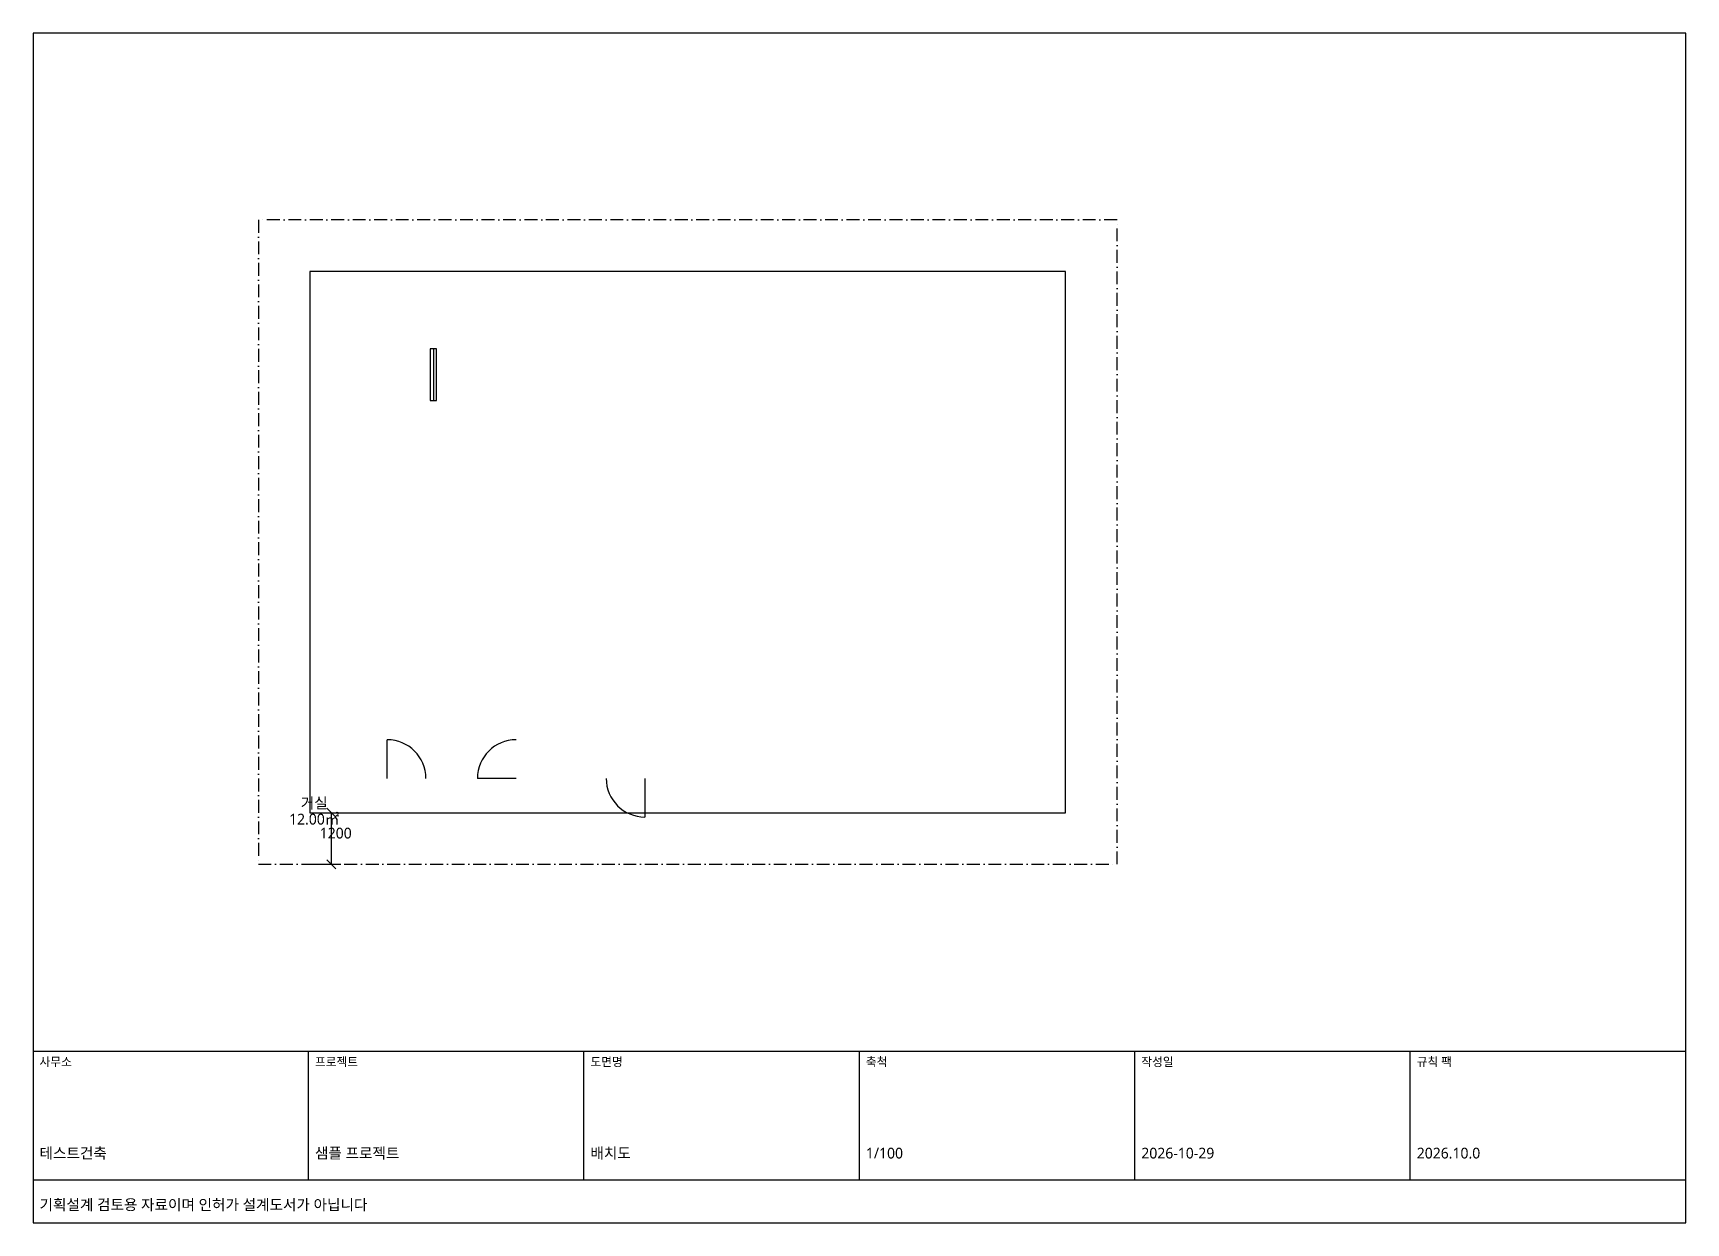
# Model space of a CAD drawing. Header units: millimetres. Extents: x -5250 to 33250, y -8350 to 19350.
import ezdxf
from ezdxf.enums import TextEntityAlignment as Align

# ---------------------------------------------------------------- set-up
doc = ezdxf.new("R2010")
doc.units = ezdxf.units.MM
doc.header["$LTSCALE"] = 100
doc.linetypes.add('DASHDOT', pattern=[5, 3, -1, 0, -1])
for name, color, linetype in [('A-ANNO-DIMS', 1, 'CONTINUOUS'), ('A-AREA', 6, 'CONTINUOUS'), ('A-AREA-IDEN', 7, 'CONTINUOUS'), ('A-DOOR', 2, 'CONTINUOUS'), ('A-GLAZ', 5, 'CONTINUOUS'), ('A-MASS', 7, 'CONTINUOUS'), ('A-SITE-BNDY', 1, 'DASHDOT'), ('A-TTLB', 7, 'CONTINUOUS')]:
    doc.layers.add(name, color=color, linetype=linetype)
doc.styles.add('ARCH-KR', font='malgun.ttf')

# ---------------------------------------------------------------- blocks, each defined once
blk = doc.blocks.new('DOOR-900')
at = {"layer": 'A-DOOR'}
blk.add_line((0, 0), (0, 900), dxfattribs=at)
blk.add_arc((0, 0), 900, 0, 90, dxfattribs=at)
blk = doc.blocks.new('WIN-1200')
at = {"layer": 'A-GLAZ'}
blk.add_line((0, 75), (1200, 75), dxfattribs=at)
blk.add_lwpolyline([(0, 0), (1200, 0), (1200, 150), (0, 150)], close=True, dxfattribs=at)

msp = doc.modelspace()

# ---------------------------------------------------------------- linework, layer by layer
at = {"layer": 'A-ANNO-DIMS'}
for p, q in [((1300, 1200), (1900, 1200)), ((1806, 1094), (1594, 1306)), ((1700, 0), (1700, 1200)), ((1300, 0), (1900, 0)), ((1806, -106), (1594, 106))]:
    msp.add_line(p, q, dxfattribs=at)
at = {"layer": 'A-AREA'}
msp.add_lwpolyline([(1200, 1200), (18800, 1200), (18800, 13800), (1200, 13800)], close=True, dxfattribs=at)
at = {"layer": 'A-MASS'}
msp.add_lwpolyline([(1200, 1200), (18800, 1200), (18800, 13800), (1200, 13800)], close=True, dxfattribs=at)
at = {"layer": 'A-SITE-BNDY'}
msp.add_lwpolyline([(0, 0), (20000, 0), (20000, 15000), (0, 15000)], close=True, dxfattribs=at)
at = {"layer": 'A-TTLB'}
for p, q in [((-5250, -4350), (33250, -4350)), ((1166, -7350), (1166, -4350)), ((7582, -7350), (7582, -4350)), ((13998, -7350), (13998, -4350)), ((20414, -7350), (20414, -4350)), ((26830, -7350), (26830, -4350)), ((-5250, -7350), (33250, -7350))]:
    msp.add_line(p, q, dxfattribs=at)
msp.add_lwpolyline([(-5250, -8350), (33250, -8350), (33250, 19350), (-5250, 19350)], close=True, dxfattribs=at)

# ---------------------------------------------------------------- block references
at = {"layer": 'A-DOOR'}
msp.add_blockref('DOOR-900', (3000, 2000), dxfattribs=at)
for p, rotation in [((6000, 2000), 90), ((9000, 2000), 180)]:
    msp.add_blockref('DOOR-900', p, dxfattribs=dict(at, rotation=rotation))
at = {"layer": 'A-GLAZ', "rotation": 270}
msp.add_blockref('WIN-1200', (4000, 12000), dxfattribs=at)

# ---------------------------------------------------------------- texts
at = {"layer": 'A-ANNO-DIMS', "style": 'ARCH-KR'}
msp.add_text('1200', height=250, dxfattribs=at).set_placement((1800, 600), align=Align.CENTER)
at = {"layer": 'A-AREA-IDEN', "style": 'ARCH-KR'}
for s, p in [('거실', (1300, 1300)), ('12.00㎡', (1300, 925))]:
    msp.add_text(s, height=250, dxfattribs=at).set_placement(p, align=Align.CENTER)
at = {"layer": 'A-TTLB', "style": 'ARCH-KR'}
for s, height, p in [('사무소', 200, (-5100, -4700)), ('프로젝트', 200, (1316, -4700)), ('도면명', 200, (7732, -4700)), ('축척', 200, (14148, -4700)), ('작성일', 200, (20564, -4700)), ('규칙 팩', 200, (26980, -4700)), ('테스트건축', 250, (-5100, -6850)), ('샘플 프로젝트', 250, (1316, -6850)), ('배치도', 250, (7732, -6850)), ('1/100', 250, (14148, -6850)), ('2026-10-29', 250, (20564, -6850)), ('2026.10.0', 250, (26980, -6850)), ('기획설계 검토용 자료이며 인허가 설계도서가 아닙니다', 250, (-5100, -8050))]:
    msp.add_text(s, height=height, dxfattribs=at).set_placement(p)

doc.saveas('drawing.dxf')
